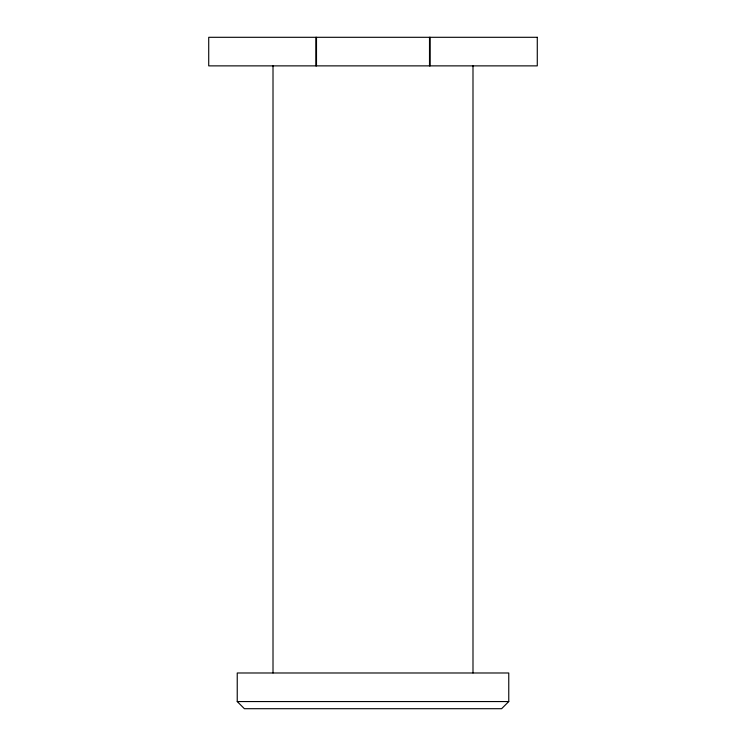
<?xml version="1.0" encoding="UTF-8"?>
<svg xmlns="http://www.w3.org/2000/svg" width="746" height="746" viewBox="0 0 746 746"><rect width="100%" height="100%" fill="white"/><g stroke="black" fill="none" stroke-linecap="round" stroke-linejoin="round"><path stroke-width="1.12" d="M508.763 701.557L501.61 708.7L244.39 708.7L237.237 701.557L237.237 672.985L508.763 672.985L508.763 701.557L237.237 701.557M472.992 65.723L472.992 672.985M430.144 37.3L430.144 65.872M429.5 37.3L429.5 65.872M316.5 37.3L316.5 65.872M315.856 37.3L315.856 65.872M273.008 65.723L273.008 672.985M537.279 37.3L208.721 37.3L208.721 65.872L537.279 65.872L537.279 37.3"/></g></svg>
